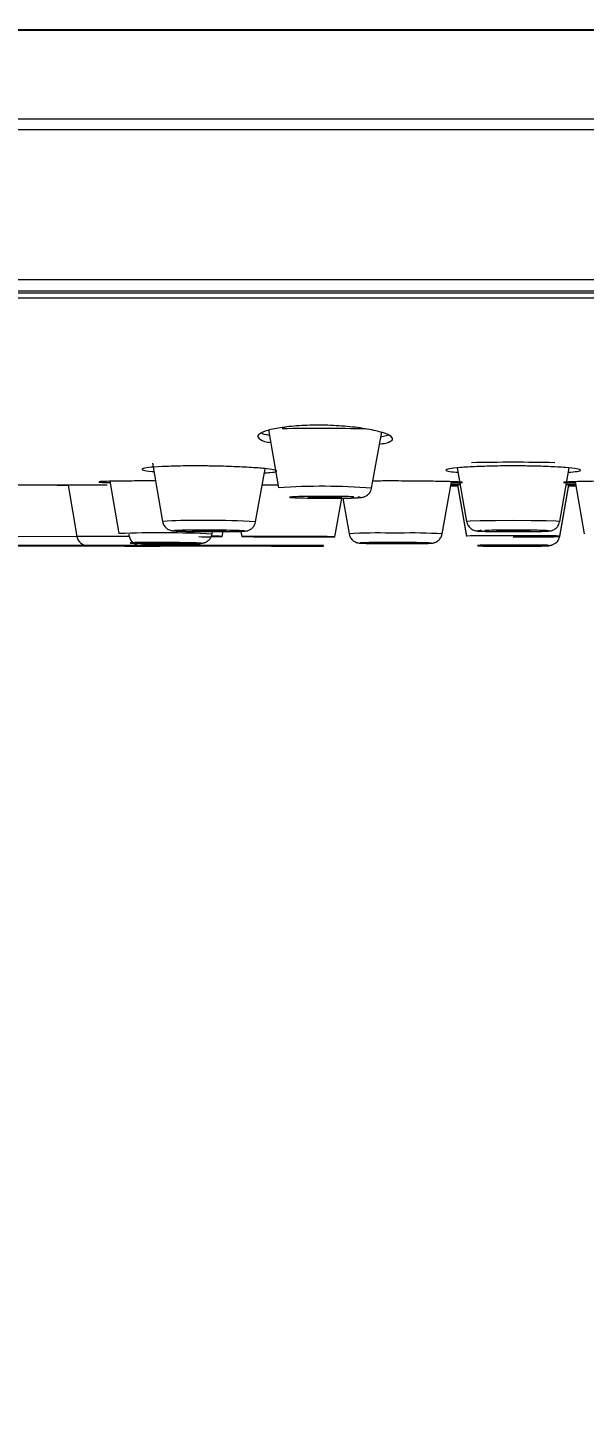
# Model space of a CAD drawing. Extents: x 1944 to 4044, y -46 to 2924.
# Drawn here: x 3254 to 3278.8, y 1855.8 to 1917.5 of the extents above; entities that cross this region are included whole.
import ezdxf

# ---------------------------------------------------------------- set-up
doc = ezdxf.new("R2010")
doc.units = 0
doc.header["$LTSCALE"] = 23.1
doc.layers.get('0').update_dxf_attribs({"linetype": 'CONTINUOUS'})
doc.layers.get('Defpoints').update_dxf_attribs({"linetype": 'CONTINUOUS'})
doc.styles.get("Standard").update_dxf_attribs({"font": 'txt.shx', "bigfont": 'whgtxt.shx'})
doc.dimstyles.get("Standard").update_dxf_attribs({"dimtxt": 2.5, "dimasz": 0.18, "dimexe": 0.18, "dimexo": 0.0625, "dimgap": 0.09, "dimtad": 0, "dimtih": 1, "dimtoh": 1, "dimdec": 4, "dimzin": 0, "dimdsep": 46, "dimtxsty": 'Standard', "dimcen": 0.09, "dimadec": 0, "dimazin": 0, "dimtp": 0.001, "dimtm": 0.001, "dimtfac": 1, "dimtdec": 4, "dimtofl": 0, "dimtmove": 0, "dimatfit": 0, "dimfxl": 0, "dimtolj": 1, "dimtzin": 0, "dimarcsym": 0})

# ---------------------------------------------------------------- blocks, each defined once
blk = doc.blocks.new('*D86')
at = {"color": 2, "lineweight": -2, "transparency": 16777216}
for p, q in [((3333.471, 2032.679), (3133.291, 2032.679)), ((3134.291, 2022.679), (3134.291, 162.304)), ((3336.566, 152.304), (3133.291, 152.304))]:
    blk.add_line(p, q, dxfattribs=at)
at = {"color": 2, "transparency": 16777216}
for points in [[(3132.624, 2022.679), (3135.958, 2022.679), (3134.291, 2032.679)], [(3132.624, 162.304), (3135.958, 162.304), (3134.291, 152.304)]]:
    blk.add_solid(points, dxfattribs=at)
at = {"layer": 'Defpoints', "color": 0, "transparency": 16777216}
for p in [(3333.771, 2032.679), (3134.291, 152.304), (3336.866, 152.304)]:
    blk.add_point(p, dxfattribs=at)
at = {"color": 2, "transparency": 16777216, "insert": (3120.541, 1092.491), "char_height": 17.5, "attachment_point": 5, "rotation": 90}
blk.add_mtext('\\A1;(2100~2400)', dxfattribs=at)
blk = doc.blocks.new('*D87')
at = {"color": 2, "lineweight": -2, "transparency": 16777216}
for p, q in [((3267.199, 1894.379), (3207.67, 1894.379)), ((3208.67, 1884.379), (3208.67, 162.304)), ((3336.566, 152.304), (3207.67, 152.304))]:
    blk.add_line(p, q, dxfattribs=at)
at = {"color": 2, "transparency": 16777216}
for points in [[(3207.003, 1884.379), (3210.337, 1884.379), (3208.67, 1894.379)], [(3207.003, 162.304), (3210.337, 162.304), (3208.67, 152.304)]]:
    blk.add_solid(points, dxfattribs=at)
at = {"layer": 'Defpoints', "color": 0, "transparency": 16777216}
for p in [(3267.499, 1894.379), (3208.67, 152.304), (3336.866, 152.304)]:
    blk.add_point(p, dxfattribs=at)
at = {"color": 2, "transparency": 16777216, "insert": (3194.92, 1023.341), "char_height": 17.5, "attachment_point": 5, "rotation": 90}
blk.add_mtext('\\A1;(1960~2260)', dxfattribs=at)
blk = doc.blocks.new('A$C1AB136E0')
at = {"color": 8, "linetype": 'Continuous', "lineweight": 15}
for p, q in [((98.676, 1503.245), (15.238, 1503.245)), ((98.677, 1503.277), (15.432, 1503.277)), ((183.308, 1503.245), (98.676, 1503.245)), ((183.114, 1503.277), (98.677, 1503.277)), ((198.059, 1499.292), (0.487, 1499.292)), ((198.43, 1498.818), (0.117, 1498.818)), ((198.546, 1492.137), (0, 1492.137)), ((98.795, 1491.634), (0.43, 1491.634)), ((198.116, 1491.634), (98.795, 1491.634)), ((195.004, 1491.333), (3.543, 1491.333)), ((96.801, 1482.971), (96.491, 1482.971)), ((102.055, 1482.971), (101.745, 1482.971)), ((79.856, 1480.705), (77.17, 1480.719))]:
    blk.add_line(p, q, dxfattribs=at)
at = {"color": 7, "linetype": 'Continuous', "lineweight": 15}
for p, q in [((1.512, 1491.558), (197.035, 1491.558)), ((88.374, 1485.462), (88.822, 1482.878)), ((89.123, 1485.578), (88.99, 1485.507)), ((92.968, 1482.867), (93.418, 1485.377)), ((93.729, 1485.224), (93.375, 1485.141)), ((83.216, 1483.974), (83.661, 1481.386)), ((87.807, 1481.368), (88.234, 1483.734)), ((96.779, 1483.766), (97.2, 1481.377)), ((101.346, 1481.377), (101.767, 1483.766)), ((79.462, 1483.001), (79.854, 1480.718)), ((81.322, 1483.173), (81.721, 1480.844)), ((88.801, 1483.001), (88.102, 1483.001)), ((96.11, 1480.831), (96.524, 1483.153)), ((96.49, 1482.966), (96.802, 1482.966)), ((96.801, 1482.973), (96.491, 1482.973)), ((96.796, 1483.015), (97.199, 1480.73)), ((96.797, 1482.999), (97.2, 1480.709)), ((101.346, 1480.709), (101.75, 1482.999)), ((101.347, 1480.73), (101.75, 1483.015)), ((101.744, 1482.966), (102.056, 1482.966)), ((102.055, 1482.973), (101.745, 1482.973)), ((102.023, 1483.153), (102.436, 1480.831)), ((91.01, 1482.5), (90.729, 1482.501)), ((90.778, 1482.419), (91.059, 1482.418)), ((91.331, 1480.703), (91.638, 1482.421)), ((91.688, 1482.422), (91.964, 1480.838)), ((82.155, 1480.823), (82.169, 1480.74)), ((85.682, 1480.997), (85.403, 1480.997)), ((85.781, 1480.932), (86.06, 1480.931)), ((85.867, 1480.824), (85.886, 1480.931)), ((86.317, 1480.719), (86.36, 1480.955)), ((87.145, 1480.943), (87.185, 1480.714)), ((88.556, 1480.719), (88.222, 1480.719)), ((89.96, 1480.698), (90.294, 1480.698)), ((98.993, 1480.932), (99.273, 1480.931)), ((99.553, 1480.997), (99.273, 1480.997)), ((77.685, 1480.304), (77.66, 1480.304)), ((80.717, 1480.304), (80.556, 1480.304)), ((83.132, 1480.287), (83.293, 1480.287)), ((83.578, 1480.446), (83.304, 1480.446)), ((83.705, 1480.333), (83.45, 1480.333)), ((84.007, 1480.397), (84.281, 1480.396)), ((84.208, 1480.302), (84.777, 1480.3)), ((85.031, 1480.3), (84.482, 1480.301)), ((84.777, 1480.3), (85.031, 1480.3)), ((85.261, 1480.3), (85.031, 1480.3)), ((88.722, 1480.304), (88.467, 1480.304)), ((89.792, 1480.287), (90.047, 1480.287)), ((94.152, 1480.446), (93.871, 1480.446)), ((93.921, 1480.397), (94.202, 1480.396)), ((94.478, 1480.397), (94.202, 1480.396)), ((98.993, 1480.3), (99.273, 1480.3)), ((98.993, 1480.287), (99.273, 1480.287)), ((99.553, 1480.333), (99.273, 1480.333)), ((99.553, 1480.287), (99.273, 1480.287))]:
    blk.add_line(p, q, dxfattribs=at)
at = {"color": 7, "linetype": 'Continuous', "lineweight": 15, "flags": 128}
for points in [[(90.894, 1482.44), (91.181, 1482.441), (91.424, 1482.444), (91.587, 1482.45), (91.644, 1482.458), (91.587, 1482.465), (91.424, 1482.472), (91.181, 1482.477), (90.894, 1482.479), (90.607, 1482.479), (90.364, 1482.475), (90.201, 1482.469), (90.144, 1482.462), (90.201, 1482.454), (90.364, 1482.447), (90.607, 1482.442), (90.894, 1482.44)], [(85.732, 1480.949), (86.019, 1480.949), (86.262, 1480.951), (86.425, 1480.955), (86.482, 1480.961), (86.425, 1480.967), (86.262, 1480.973), (86.019, 1480.977), (85.732, 1480.979), (85.445, 1480.98), (85.202, 1480.977), (85.039, 1480.973), (84.982, 1480.967), (85.039, 1480.961), (85.202, 1480.956), (85.445, 1480.951), (85.732, 1480.949)], [(99.273, 1480.948), (99.56, 1480.95), (99.804, 1480.953), (99.966, 1480.958), (100.023, 1480.964), (99.966, 1480.97), (99.804, 1480.975), (99.56, 1480.979), (99.273, 1480.98), (98.986, 1480.979), (98.743, 1480.975), (98.58, 1480.97), (98.523, 1480.964), (98.58, 1480.958), (98.743, 1480.953), (98.986, 1480.95), (99.273, 1480.948)], [(81.325, 1480.298), (81.37, 1480.297), (81.5, 1480.296), (81.695, 1480.295), (81.925, 1480.294), (82.154, 1480.293), (82.349, 1480.292), (82.479, 1480.292), (82.525, 1480.293), (82.479, 1480.294), (82.349, 1480.295), (82.154, 1480.296), (81.925, 1480.297), (81.695, 1480.298), (81.5, 1480.298), (81.37, 1480.299), (81.325, 1480.298)], [(83.792, 1480.41), (84.079, 1480.41), (84.323, 1480.411), (84.485, 1480.414), (84.542, 1480.418), (84.485, 1480.422), (84.323, 1480.427), (84.079, 1480.43), (83.792, 1480.432), (83.505, 1480.433), (83.262, 1480.432), (83.099, 1480.429), (83.042, 1480.425), (83.099, 1480.42), (83.262, 1480.416), (83.505, 1480.412), (83.792, 1480.41)], [(84.241, 1480.311), (84.47, 1480.31), (84.665, 1480.31), (84.795, 1480.311), (84.841, 1480.313), (84.795, 1480.316), (84.665, 1480.318), (84.47, 1480.32), (84.241, 1480.322), (84.011, 1480.323), (83.816, 1480.322), (83.686, 1480.321), (83.641, 1480.32), (83.686, 1480.317), (83.816, 1480.315), (84.011, 1480.313), (84.241, 1480.311)], [(89.257, 1480.293), (89.487, 1480.292), (89.681, 1480.292), (89.811, 1480.293), (89.857, 1480.294), (89.811, 1480.295), (89.681, 1480.296), (89.487, 1480.297), (89.257, 1480.298), (89.027, 1480.299), (88.833, 1480.298), (88.703, 1480.298), (88.657, 1480.297), (88.703, 1480.296), (88.833, 1480.295), (89.027, 1480.294), (89.257, 1480.293)], [(94.037, 1480.41), (94.324, 1480.41), (94.567, 1480.412), (94.729, 1480.416), (94.787, 1480.42), (94.729, 1480.425), (94.567, 1480.429), (94.324, 1480.432), (94.037, 1480.433), (93.75, 1480.433), (93.506, 1480.43), (93.344, 1480.427), (93.287, 1480.423), (93.344, 1480.418), (93.506, 1480.414), (93.75, 1480.411), (94.037, 1480.41)], [(99.273, 1480.31), (99.503, 1480.311), (99.697, 1480.312), (99.828, 1480.314), (99.873, 1480.316), (99.828, 1480.319), (99.697, 1480.321), (99.503, 1480.322), (99.273, 1480.323), (99.044, 1480.322), (98.849, 1480.321), (98.719, 1480.319), (98.673, 1480.316), (98.719, 1480.314), (98.849, 1480.312), (99.044, 1480.311), (99.273, 1480.31)], [(99.273, 1480.292), (99.503, 1480.293), (99.697, 1480.293), (99.828, 1480.294), (99.873, 1480.295), (99.828, 1480.297), (99.697, 1480.298), (99.503, 1480.298), (99.273, 1480.299), (99.044, 1480.298), (98.849, 1480.298), (98.719, 1480.297), (98.673, 1480.295), (98.719, 1480.294), (98.849, 1480.293), (99.044, 1480.293), (99.273, 1480.292)]]:
    blk.add_lwpolyline(points, dxfattribs=at)
at = {"color": 8, "linetype": 'Continuous', "lineweight": 15, "flags": 128}
for points in [[(101.346, 1481.377), (101.346, 1481.377), (101.188, 1481.394), (100.739, 1481.408), (100.066, 1481.417), (99.273, 1481.421), (98.48, 1481.417), (97.807, 1481.408), (97.358, 1481.394), (97.2, 1481.377), (97.2, 1481.377)], [(101.347, 1480.73), (101.347, 1480.73), (101.189, 1480.738), (100.74, 1480.745), (100.067, 1480.75), (99.273, 1480.751), (98.48, 1480.75), (97.807, 1480.745), (97.357, 1480.738), (97.199, 1480.73), (97.199, 1480.73)]]:
    blk.add_lwpolyline(points, dxfattribs=at)
at = {"color": 7, "linetype": 'Continuous', "lineweight": 15}
for centre, radius, start, end in [((90.71, 1413.982), 71.546, 88.36601, 91.37901), ((99.274, 1394.355), 89.664, 88.81784, 91.18778), ((85.301, 1382.645), 98.776, 89.78643, 89.99867), ((80.346, 1480.803), 0.5, 189.74031, 269.74027), ((85.606, 1499.164), 18.459, 268.98865, 272.20788), ((89.369, 1617.905), 137.209, 269.08815, 270.24697), ((90.605, 1520.51), 39.813, 269.55377, 271.04538), ((93.82, 1348.528), 132.339, 89.84021, 89.99976), ((83.507, 1480.788), 0.5, 269.73957, 290.96759)]:
    blk.add_arc(centre, radius, start, end, dxfattribs=at)
at = {"color": 8, "linetype": 'Continuous', "lineweight": 15}
for centre, radius, start, end in [((90.819, 1455.193), 27.757, 85.56043, 94.12591), ((84.83, 1464.87), 16.558, 88.36228, 94.04767), ((86.147, 1457.062), 24.362, 86.09373, 91.12458), ((80.627, 1304.685), 176.035, 89.49388, 90.25168), ((83.565, 1433.515), 47.365, 87.2136, 92.23013), ((85.891, 1474.313), 6.419, 86.1965, 90.21924), ((87.911, 1441.085), 39.636, 89.55127, 91.04954), ((89.148, 1343.832), 136.888, 89.08648, 90.24801), ((93.335, 1452.755), 28.116, 89.01075, 92.79449), ((94.675, 1455.22), 25.651, 86.79391, 91.08644), ((99.791, 1579.831), 99.134, 269.70068, 270.89875)]:
    blk.add_arc(centre, radius, start, end, dxfattribs=at)
at = {"color": 7, "linetype": 'Continuous', "lineweight": 15}
for points, knots in [([(93.319, 1484.828), (93.415, 1484.843), (93.721, 1484.89), (93.926, 1485.008), (93.894, 1485.169), (93.505, 1485.343), (92.818, 1485.503), (91.911, 1485.623), (91.125, 1485.667), (90.358, 1485.675), (89.608, 1485.648), (88.777, 1485.549), (88.176, 1485.405), (87.867, 1485.235), (87.925, 1485.067), (88.153, 1484.95), (88.429, 1484.905), (88.472, 1484.898)], [0, 0, 0, 0, 0.0348231, 0.1116611, 0.1892611, 0.2675878, 0.3462126, 0.4242971, 0.5010424, 0.5239329, 0.5993282, 0.6746948, 0.7508622, 0.8284607, 0.9069662, 0.9855025, 1, 1, 1, 1]), ([(88.416, 1485.217), (88.263, 1485.247), (88.109, 1485.277), (88.07, 1485.315), (88.069, 1485.315)], [0, 0, 0, 0, 0.997683, 1, 1, 1, 1]), ([(88.201, 1483.548), (88.285, 1483.553), (88.578, 1483.569), (88.77, 1483.611), (88.732, 1483.669), (88.34, 1483.73), (87.658, 1483.787), (86.759, 1483.831), (85.976, 1483.851), (85.201, 1483.859), (84.438, 1483.856), (83.599, 1483.829), (83.001, 1483.784), (82.705, 1483.726), (82.777, 1483.666), (82.996, 1483.623), (83.252, 1483.605), (83.28, 1483.603)], [0, 0, 0, 0, 0.0315546, 0.1093703, 0.1872987, 0.2653269, 0.3433913, 0.421394, 0.4992517, 0.5235514, 0.6011922, 0.678831, 0.7565326, 0.8343911, 0.9123939, 0.9904582, 1, 1, 1, 1]), ([(101.733, 1483.573), (101.876, 1483.585), (102.198, 1483.614), (102.325, 1483.669), (102.149, 1483.73), (101.64, 1483.787), (100.865, 1483.831), (100.127, 1483.851), (99.36, 1483.859), (98.57, 1483.856), (97.627, 1483.829), (96.868, 1483.784), (96.377, 1483.727), (96.222, 1483.666), (96.36, 1483.612), (96.679, 1483.585), (96.813, 1483.574)], [0, 0, 0, 0, 0.061797, 0.139778, 0.217858, 0.295975, 0.37403, 0.45194, 0.476256, 0.553949, 0.63164, 0.709394, 0.787305, 0.86536, 0.943477, 1, 1, 1, 1]), ([(79.463, 1482.995), (79.277, 1482.995), (78.756, 1482.996), (77.924, 1482.998), (77.172, 1482.999), (76.886, 1483), (76.78, 1483)], [0, 0, 0, 0, 0.1751217, 0.4931477, 0.8111732, 1, 1, 1, 1]), ([(79.34, 1483.001), (79.188, 1483.001), (78.951, 1483.001), (78.972, 1483), (78.98, 1483)], [0, 0, 0, 0, 0.644225, 1, 1, 1, 1]), ([(78.972, 1483), (79.039, 1482.999), (79.124, 1482.999), (79.401, 1482.998), (79.462, 1482.998)], [0, 0, 0, 0, 0.780203, 1, 1, 1, 1]), ([(81.193, 1482.999), (81.177, 1482.999), (80.827, 1483), (80.206, 1483.001), (79.628, 1483.001), (79.395, 1483.001), (79.34, 1483.001)], [0, 0, 0, 0, 0.020014, 0.443632, 0.867249, 1, 1, 1, 1]), ([(80.82, 1483.139), (80.871, 1483.133), (80.945, 1483.124), (81.241, 1483.117), (81.332, 1483.115)], [0, 0, 0, 0, 0.692292, 1, 1, 1, 1]), ([(83.352, 1483.185), (83.296, 1483.186), (83.134, 1483.187), (82.657, 1483.187), (81.95, 1483.184), (81.26, 1483.173), (80.854, 1483.159), (80.844, 1483.149), (80.841, 1483.144)], [0, 0, 0, 0, 0.03949, 0.113973, 0.35173, 0.589487, 0.827273, 1, 1, 1, 1]), ([(97.003, 1483.123), (97.004, 1483.126), (97.007, 1483.136), (96.627, 1483.152), (95.955, 1483.169), (95.055, 1483.181), (94.275, 1483.186), (93.587, 1483.187), (93.256, 1483.185), (93.025, 1483.184)], [0, 0, 0, 0, 0.115006, 0.29068, 0.466362, 0.64203, 0.817662, 0.872671, 1, 1, 1, 1]), ([(96.495, 1482.993), (96.516, 1482.993), (96.564, 1482.992), (96.713, 1482.992), (96.798, 1482.992)], [0, 0, 0, 0, 0.432284, 1, 1, 1, 1]), ([(96.797, 1482.999), (96.773, 1482.999), (96.61, 1482.998), (96.549, 1482.998), (96.496, 1482.997)], [0, 0, 0, 0, 0.141299, 1, 1, 1, 1]), ([(96.498, 1483.012), (96.518, 1483.012), (96.566, 1483.011), (96.712, 1483.011), (96.797, 1483.011)], [0, 0, 0, 0, 0.422806, 1, 1, 1, 1]), ([(96.911, 1483.015), (96.847, 1483.015), (96.639, 1483.015), (96.556, 1483.015), (96.499, 1483.015)], [0, 0, 0, 0, 0.311163, 1, 1, 1, 1]), ([(96.514, 1483.098), (96.594, 1483.099), (96.883, 1483.104), (96.963, 1483.111), (97.021, 1483.117)], [0, 0, 0, 0, 0.2758513, 1, 1, 1, 1]), ([(105.522, 1483.184), (105.393, 1483.185), (105.169, 1483.187), (104.589, 1483.187), (103.801, 1483.184), (102.855, 1483.173), (102.097, 1483.158), (101.607, 1483.139), (101.454, 1483.121), (101.591, 1483.107), (101.904, 1483.101), (102.033, 1483.098)], [0, 0, 0, 0, 0.056316, 0.098477, 0.233057, 0.367637, 0.502234, 0.636859, 0.771503, 0.906147, 1, 1, 1, 1]), ([(102.047, 1483.015), (102.026, 1483.015), (101.96, 1483.015), (101.766, 1483.015), (101.635, 1483.015)], [0, 0, 0, 0, 0.324056, 1, 1, 1, 1]), ([(101.749, 1483.011), (101.773, 1483.011), (101.935, 1483.011), (101.996, 1483.012), (102.048, 1483.012)], [0, 0, 0, 0, 0.143542, 1, 1, 1, 1]), ([(101.749, 1482.992), (101.772, 1482.992), (101.936, 1482.992), (101.998, 1482.993), (102.051, 1482.993)], [0, 0, 0, 0, 0.143114, 1, 1, 1, 1]), ([(102.051, 1482.997), (102.03, 1482.998), (101.982, 1482.998), (101.834, 1482.998), (101.75, 1482.999)], [0, 0, 0, 0, 0.431268, 1, 1, 1, 1]), ([(90.894, 1482.418), (90.96, 1482.418), (91.101, 1482.418), (91.337, 1482.419), (91.604, 1482.421), (91.878, 1482.424), (92.118, 1482.429), (92.302, 1482.436), (92.432, 1482.443), (92.506, 1482.45), (92.585, 1482.463), (92.667, 1482.49), (92.748, 1482.531), (92.844, 1482.607), (92.931, 1482.721), (92.95, 1482.818), (92.959, 1482.859)], [0, 0, 0, 0, 0.067011, 0.141668, 0.242057, 0.352116, 0.463927, 0.570663, 0.668199, 0.756809, 0.804183, 0.832284, 0.859553, 0.900662, 0.957625, 1, 1, 1, 1]), ([(92.178, 1482.479), (92.137, 1482.481), (91.997, 1482.488), (91.583, 1482.496), (91.201, 1482.499), (91.01, 1482.5)], [0, 0, 0, 0, 0.176763, 0.588382, 1, 1, 1, 1]), ([(83.669, 1481.383), (83.67, 1481.364), (83.675, 1481.283), (83.752, 1481.158), (83.864, 1481.055), (83.965, 1481.005), (84.048, 1480.979), (84.113, 1480.969), (84.171, 1480.963), (84.267, 1480.957), (84.423, 1480.951), (84.637, 1480.945), (84.903, 1480.94), (85.264, 1480.935), (85.557, 1480.933), (85.732, 1480.932)], [0, 0, 0, 0, 0.0185, 0.08189, 0.139039, 0.171072, 0.197898, 0.239666, 0.301584, 0.388471, 0.494239, 0.603789, 0.707666, 0.825568, 1, 1, 1, 1]), ([(86.4, 1480.932), (86.447, 1480.932), (86.599, 1480.933), (86.821, 1480.935), (87.04, 1480.94), (87.194, 1480.944), (87.299, 1480.95), (87.355, 1480.954), (87.435, 1480.969), (87.5, 1480.991), (87.577, 1481.027), (87.676, 1481.102), (87.767, 1481.216), (87.788, 1481.316), (87.797, 1481.359)], [0, 0, 0, 0, 0.066848, 0.219047, 0.359248, 0.491573, 0.609294, 0.712373, 0.75245, 0.780695, 0.814571, 0.868054, 0.94263, 1, 1, 1, 1]), ([(97.209, 1481.374), (97.211, 1481.353), (97.218, 1481.268), (97.298, 1481.143), (97.412, 1481.043), (97.513, 1480.994), (97.601, 1480.969), (97.664, 1480.961), (97.73, 1480.955), (97.839, 1480.949), (98.009, 1480.944), (98.238, 1480.939), (98.455, 1480.935), (98.603, 1480.934), (98.651, 1480.934)], [0, 0, 0, 0, 0.02769, 0.108431, 0.180332, 0.221099, 0.255959, 0.319972, 0.406194, 0.523743, 0.66148, 0.799114, 0.935084, 1, 1, 1, 1]), ([(99.273, 1480.931), (99.479, 1480.931), (99.762, 1480.932), (100.119, 1480.936), (100.363, 1480.94), (100.581, 1480.945), (100.736, 1480.95), (100.841, 1480.957), (100.898, 1480.961), (100.979, 1480.977), (101.045, 1481), (101.123, 1481.038), (101.222, 1481.115), (101.311, 1481.233), (101.33, 1481.333), (101.338, 1481.376)], [0, 0, 0, 0, 0.205156, 0.280923, 0.39791, 0.505696, 0.607466, 0.698088, 0.777531, 0.808323, 0.830247, 0.856858, 0.898776, 0.956494, 1, 1, 1, 1]), ([(82.174, 1480.726), (82.191, 1480.669), (82.226, 1480.551), (82.346, 1480.426), (82.463, 1480.362), (82.545, 1480.337), (82.61, 1480.326), (82.645, 1480.324), (82.689, 1480.321), (82.769, 1480.319), (82.909, 1480.315), (83.11, 1480.312), (83.363, 1480.309), (83.729, 1480.305), (84.042, 1480.303), (84.241, 1480.302)], [0, 0, 0, 0, 0.058225, 0.120471, 0.165758, 0.188999, 0.207327, 0.248146, 0.303338, 0.383963, 0.485359, 0.593409, 0.69285, 0.804886, 1, 1, 1, 1]), ([(85.403, 1480.997), (85.219, 1480.997), (84.849, 1480.996), (84.46, 1480.99), (84.346, 1480.985), (84.304, 1480.983)], [0, 0, 0, 0, 0.387757, 0.775514, 1, 1, 1, 1]), ([(84.492, 1480.397), (84.514, 1480.397), (84.638, 1480.397), (84.834, 1480.398), (85.059, 1480.401), (85.223, 1480.404), (85.331, 1480.407), (85.389, 1480.411), (85.445, 1480.416), (85.509, 1480.43), (85.571, 1480.452), (85.656, 1480.494), (85.761, 1480.584), (85.843, 1480.703), (85.854, 1480.793), (85.858, 1480.823)], [0, 0, 0, 0, 0.031279, 0.174353, 0.316998, 0.4506, 0.569607, 0.672189, 0.727198, 0.756025, 0.780664, 0.818964, 0.881781, 0.960852, 1, 1, 1, 1]), ([(86.06, 1480.931), (86.247, 1480.931), (86.62, 1480.932), (87.046, 1480.939), (87.301, 1480.949), (87.328, 1480.961), (87.223, 1480.971), (86.962, 1480.978), (86.752, 1480.986), (86.264, 1480.993), (85.876, 1480.996), (85.682, 1480.997)], [0, 0, 0, 0, 0.125, 0.25, 0.375, 0.5, 0.625, 0.662101, 0.75, 0.875, 1, 1, 1, 1]), ([(91.973, 1480.83), (91.983, 1480.785), (92.005, 1480.678), (92.111, 1480.551), (92.227, 1480.474), (92.319, 1480.441), (92.401, 1480.424), (92.447, 1480.421), (92.519, 1480.416), (92.636, 1480.412), (92.817, 1480.407), (93.054, 1480.403), (93.347, 1480.4), (93.682, 1480.397), (93.924, 1480.397), (94.037, 1480.397)], [0, 0, 0, 0, 0.0452754, 0.1082884, 0.1576951, 0.1848535, 0.2091558, 0.2688624, 0.3406643, 0.4363899, 0.5450912, 0.6506072, 0.7589506, 0.8877209, 1, 1, 1, 1]), ([(94.037, 1480.397), (94.244, 1480.397), (94.528, 1480.397), (94.885, 1480.399), (95.127, 1480.401), (95.343, 1480.405), (95.494, 1480.409), (95.594, 1480.413), (95.644, 1480.416), (95.709, 1480.425), (95.766, 1480.44), (95.83, 1480.463), (95.921, 1480.513), (96.024, 1480.614), (96.096, 1480.731), (96.101, 1480.81), (96.102, 1480.828)], [0, 0, 0, 0, 0.205398, 0.28045, 0.396297, 0.502737, 0.602784, 0.690901, 0.76726, 0.798379, 0.817978, 0.838233, 0.870301, 0.921284, 0.982233, 1, 1, 1, 1]), ([(99.273, 1480.997), (99.08, 1480.997), (98.693, 1480.996), (98.24, 1480.99), (98.071, 1480.985), (98.01, 1480.983)], [0, 0, 0, 0, 0.39019, 0.78038, 1, 1, 1, 1]), ([(99.273, 1480.3), (99.372, 1480.3), (99.551, 1480.3), (99.826, 1480.301), (100.095, 1480.302), (100.356, 1480.304), (100.569, 1480.307), (100.721, 1480.309), (100.817, 1480.312), (100.866, 1480.315), (100.91, 1480.318), (100.965, 1480.328), (101.017, 1480.342), (101.09, 1480.371), (101.194, 1480.439), (101.3, 1480.561), (101.329, 1480.672), (101.343, 1480.727)], [0, 0, 0, 0, 0.097202, 0.176237, 0.280205, 0.388108, 0.494463, 0.592896, 0.679196, 0.751399, 0.789416, 0.808104, 0.823047, 0.846261, 0.887358, 0.945222, 1, 1, 1, 1]), ([(100.848, 1480.314), (100.858, 1480.314), (100.879, 1480.315), (100.91, 1480.318), (100.965, 1480.328), (101.017, 1480.342), (101.09, 1480.371), (101.194, 1480.439), (101.299, 1480.559), (101.328, 1480.669), (101.341, 1480.721)], [0, 0, 0, 0, 0.127635, 0.26204, 0.328112, 0.380944, 0.463016, 0.608309, 0.812886, 1, 1, 1, 1]), ([(80.556, 1480.304), (80.517, 1480.304), (80.455, 1480.303), (80.306, 1480.303), (80.354, 1480.302), (80.577, 1480.299), (80.995, 1480.296), (81.537, 1480.293), (82.129, 1480.29), (82.705, 1480.288), (82.99, 1480.288), (83.132, 1480.287)], [0, 0, 0, 0, 0.078415, 0.125, 0.25, 0.375, 0.5, 0.625, 0.75, 0.875, 1, 1, 1, 1]), ([(83.293, 1480.287), (83.384, 1480.287), (83.513, 1480.287), (83.469, 1480.289), (83.496, 1480.289), (83.262, 1480.292), (82.857, 1480.295), (82.311, 1480.298), (81.72, 1480.301), (81.144, 1480.303), (80.86, 1480.303), (80.717, 1480.304)], [0, 0, 0, 0, 0.125, 0.176079, 0.25, 0.375, 0.5, 0.625, 0.75, 0.875, 1, 1, 1, 1]), ([(82.51, 1480.441), (82.478, 1480.44), (82.315, 1480.439), (82.201, 1480.432), (82.214, 1480.424), (82.454, 1480.414), (82.872, 1480.406), (83.418, 1480.399), (83.81, 1480.398), (84.007, 1480.397)], [0, 0, 0, 0, 0.039501, 0.199584, 0.359667, 0.51975, 0.679834, 0.839917, 1, 1, 1, 1]), ([(84.06, 1480.303), (84.005, 1480.304), (83.915, 1480.304), (83.835, 1480.305), (83.803, 1480.305)], [0, 0, 0, 0, 0.604451, 1, 1, 1, 1]), ([(84.281, 1480.396), (84.459, 1480.397), (84.817, 1480.397), (85.2, 1480.403), (85.385, 1480.41), (85.395, 1480.417), (85.274, 1480.422), (85.239, 1480.423)], [0, 0, 0, 0, 0.22704, 0.45408, 0.68112, 0.90816, 1, 1, 1, 1]), ([(85.031, 1480.3), (85.191, 1480.3), (85.509, 1480.3), (85.774, 1480.304), (85.864, 1480.308), (85.784, 1480.311), (85.762, 1480.311)], [0, 0, 0, 0, 0.294192, 0.588385, 0.882577, 1, 1, 1, 1]), ([(85.722, 1480.313), (85.741, 1480.313), (85.847, 1480.31), (85.833, 1480.306), (85.671, 1480.302), (85.398, 1480.301), (85.261, 1480.3)], [0, 0, 0, 0, 0.069379, 0.379586, 0.689793, 1, 1, 1, 1]), ([(93.871, 1480.446), (93.681, 1480.446), (93.3, 1480.445), (92.855, 1480.441), (92.7, 1480.436), (92.634, 1480.434)], [0, 0, 0, 0, 0.3659189, 0.7318377, 1, 1, 1, 1]), ([(94.202, 1480.396), (94.394, 1480.397), (94.778, 1480.397), (95.246, 1480.403), (95.556, 1480.41), (95.644, 1480.419), (95.588, 1480.426), (95.36, 1480.432), (95.186, 1480.437), (94.726, 1480.443), (94.344, 1480.445), (94.152, 1480.446)], [0, 0, 0, 0, 0.125, 0.25, 0.375, 0.5, 0.625, 0.659849, 0.75, 0.875, 1, 1, 1, 1]), ([(98.335, 1480.303), (98.291, 1480.304), (98.078, 1480.305), (97.826, 1480.309), (97.67, 1480.315), (97.678, 1480.32), (97.792, 1480.322), (97.814, 1480.322)], [0, 0, 0, 0, 0.075063, 0.36163, 0.648196, 0.934762, 1, 1, 1, 1]), ([(98.443, 1480.302), (98.361, 1480.302), (98.108, 1480.301), (97.828, 1480.299), (97.662, 1480.296), (97.72, 1480.293), (97.988, 1480.29), (98.428, 1480.288), (98.805, 1480.288), (98.993, 1480.287)], [0, 0, 0, 0, 0.073903, 0.228252, 0.382602, 0.536951, 0.691301, 0.84565, 1, 1, 1, 1]), ([(99.273, 1480.333), (99.077, 1480.333), (98.686, 1480.332), (98.187, 1480.329), (97.851, 1480.325), (97.784, 1480.321), (97.758, 1480.32)], [0, 0, 0, 0, 0.276176, 0.552351, 0.828527, 1, 1, 1, 1]), ([(99.273, 1480.287), (99.468, 1480.287), (99.858, 1480.287), (100.366, 1480.289), (100.716, 1480.292), (100.879, 1480.294), (100.833, 1480.296), (100.817, 1480.296)], [0, 0, 0, 0, 0.219863, 0.439727, 0.65959, 0.879453, 1, 1, 1, 1]), ([(100.817, 1480.297), (100.828, 1480.297), (100.897, 1480.295), (100.815, 1480.293), (100.561, 1480.29), (100.117, 1480.288), (99.741, 1480.288), (99.553, 1480.287)], [0, 0, 0, 0, 0.045628, 0.284221, 0.522814, 0.761407, 1, 1, 1, 1])]:
    blk.add_open_spline(points, degree=3, knots=knots, dxfattribs=at)
for points in [[(90.729, 1482.501), (90.537, 1482.501), (90.153, 1482.499), (89.684, 1482.491), (89.378, 1482.479), (89.277, 1482.463), (89.396, 1482.448), (89.718, 1482.434), (90.199, 1482.423), (90.585, 1482.42), (90.778, 1482.419)], [(99.273, 1480.931), (99.468, 1480.931), (99.859, 1480.932), (100.365, 1480.939), (100.723, 1480.949), (100.884, 1480.961), (100.827, 1480.974), (100.558, 1480.985), (100.118, 1480.993), (99.741, 1480.996), (99.553, 1480.997)], [(80.821, 1480.287), (80.8, 1480.287), (80.758, 1480.287), (80.431, 1480.289), (79.958, 1480.292), (79.384, 1480.295), (78.791, 1480.298), (78.262, 1480.301), (77.851, 1480.303), (77.741, 1480.303), (77.685, 1480.304)], [(88.467, 1480.304), (88.308, 1480.304), (87.991, 1480.303), (87.717, 1480.302), (87.643, 1480.299), (87.79, 1480.296), (88.136, 1480.293), (88.633, 1480.29), (89.22, 1480.288), (89.602, 1480.288), (89.792, 1480.287)], [(90.047, 1480.287), (90.206, 1480.287), (90.522, 1480.287), (90.797, 1480.289), (90.871, 1480.292), (90.724, 1480.295), (90.377, 1480.298), (89.881, 1480.301), (89.294, 1480.303), (88.912, 1480.303), (88.722, 1480.304)], [(97.698, 1480.318), (97.702, 1480.316), (97.709, 1480.312), (97.99, 1480.306), (98.427, 1480.302), (98.805, 1480.301), (98.993, 1480.3)], [(99.273, 1480.3), (99.468, 1480.3), (99.859, 1480.3), (100.365, 1480.304), (100.723, 1480.309), (100.885, 1480.315), (100.828, 1480.321), (100.559, 1480.327), (100.118, 1480.331), (99.742, 1480.332), (99.553, 1480.333)]]:
    blk.add_open_spline(points, degree=3, dxfattribs=at)
at = {"color": 8, "linetype": 'Continuous', "lineweight": 15}
for points in [[(91.059, 1482.418), (91.251, 1482.419), (91.635, 1482.42), (92.104, 1482.429), (92.408, 1482.441), (92.52, 1482.456), (92.412, 1482.466), (92.358, 1482.471)], [(97.857, 1480.979), (97.789, 1480.975), (97.654, 1480.967), (97.722, 1480.955), (97.988, 1480.944), (98.429, 1480.935), (98.805, 1480.933), (98.993, 1480.932)]]:
    blk.add_open_spline(points, degree=3, dxfattribs=at)
for points, knots in [([(84.304, 1480.983), (84.266, 1480.982), (84.137, 1480.977), (84.134, 1480.967), (84.304, 1480.955), (84.679, 1480.944), (85.194, 1480.935), (85.586, 1480.933), (85.781, 1480.932)], [0, 0, 0, 0, 0.077672, 0.262138, 0.446603, 0.631069, 0.815534, 1, 1, 1, 1]), ([(83.304, 1480.446), (83.121, 1480.446), (82.799, 1480.445), (82.597, 1480.442), (82.51, 1480.441)], [0, 0, 0, 0, 0.57037, 1, 1, 1, 1]), ([(83.45, 1480.333), (83.292, 1480.333), (82.974, 1480.332), (82.699, 1480.329), (82.626, 1480.324), (82.773, 1480.318), (83.12, 1480.312), (83.616, 1480.306), (84.012, 1480.303), (84.206, 1480.302), (84.208, 1480.302)], [0, 0, 0, 0, 0.142615, 0.28523, 0.427845, 0.57046, 0.713075, 0.85569, 0.998305, 1, 1, 1, 1]), ([(85.239, 1480.423), (85.199, 1480.425), (85.091, 1480.429), (84.707, 1480.437), (84.168, 1480.443), (83.774, 1480.445), (83.578, 1480.446)], [0, 0, 0, 0, 0.165621, 0.443747, 0.721874, 1, 1, 1, 1]), ([(85.762, 1480.311), (85.739, 1480.313), (85.68, 1480.316), (85.356, 1480.321), (84.866, 1480.327), (84.277, 1480.331), (83.896, 1480.332), (83.705, 1480.333)], [0, 0, 0, 0, 0.130598, 0.347949, 0.565299, 0.78265, 1, 1, 1, 1]), ([(92.634, 1480.434), (92.606, 1480.434), (92.472, 1480.431), (92.429, 1480.423), (92.536, 1480.414), (92.862, 1480.406), (93.341, 1480.399), (93.728, 1480.398), (93.921, 1480.397)], [0, 0, 0, 0, 0.050721, 0.240577, 0.430432, 0.620288, 0.810144, 1, 1, 1, 1])]:
    blk.add_open_spline(points, degree=3, knots=knots, dxfattribs=at)

msp = doc.modelspace()

# ---------------------------------------------------------------- block references
at = {"lineweight": 15}
msp.add_blockref('A$C1AB136E0', (3176.367, 414.088), dxfattribs=at)

# ---------------------------------------------------------------- dimensions: what is measured, and where the dimension line sits
for base, p1, text, picture, middle in [((3134.291, 152.304), (3333.771, 2032.679), '(2100~2400)', '*D86', (3120.541, 1092.491)), ((3208.67, 152.304), (3267.499, 1894.379), '(1960~2260)', '*D87', (3194.92, 1023.341))]:
    dim = msp.add_linear_dim(base=base, p1=p1, p2=(3336.866, 152.304), angle=90, text=text, dimstyle='Standard', override={"dimtxt": 17.5, "dimasz": 10, "dimexe": 1, "dimexo": 0.3, "dimgap": 5, "dimtad": 1, "dimtih": 0, "dimtoh": 0, "dimdec": 1, "dimzin": 8, "dimcen": 0, "dimclrd": 2, "dimclre": 2, "dimclrt": 2, "dimazin": 2, "dimtp": 0.1, "dimtm": 0, "dimtfac": 0.5, "dimtdec": 1, "dimatfit": 3, "dimfxl": 2.5, "dimarcsym": 1})
    dim.commit()
    dim.dimension.update_dxf_attribs({"geometry": picture, "text_midpoint": middle})

doc.saveas('drawing.dxf')
